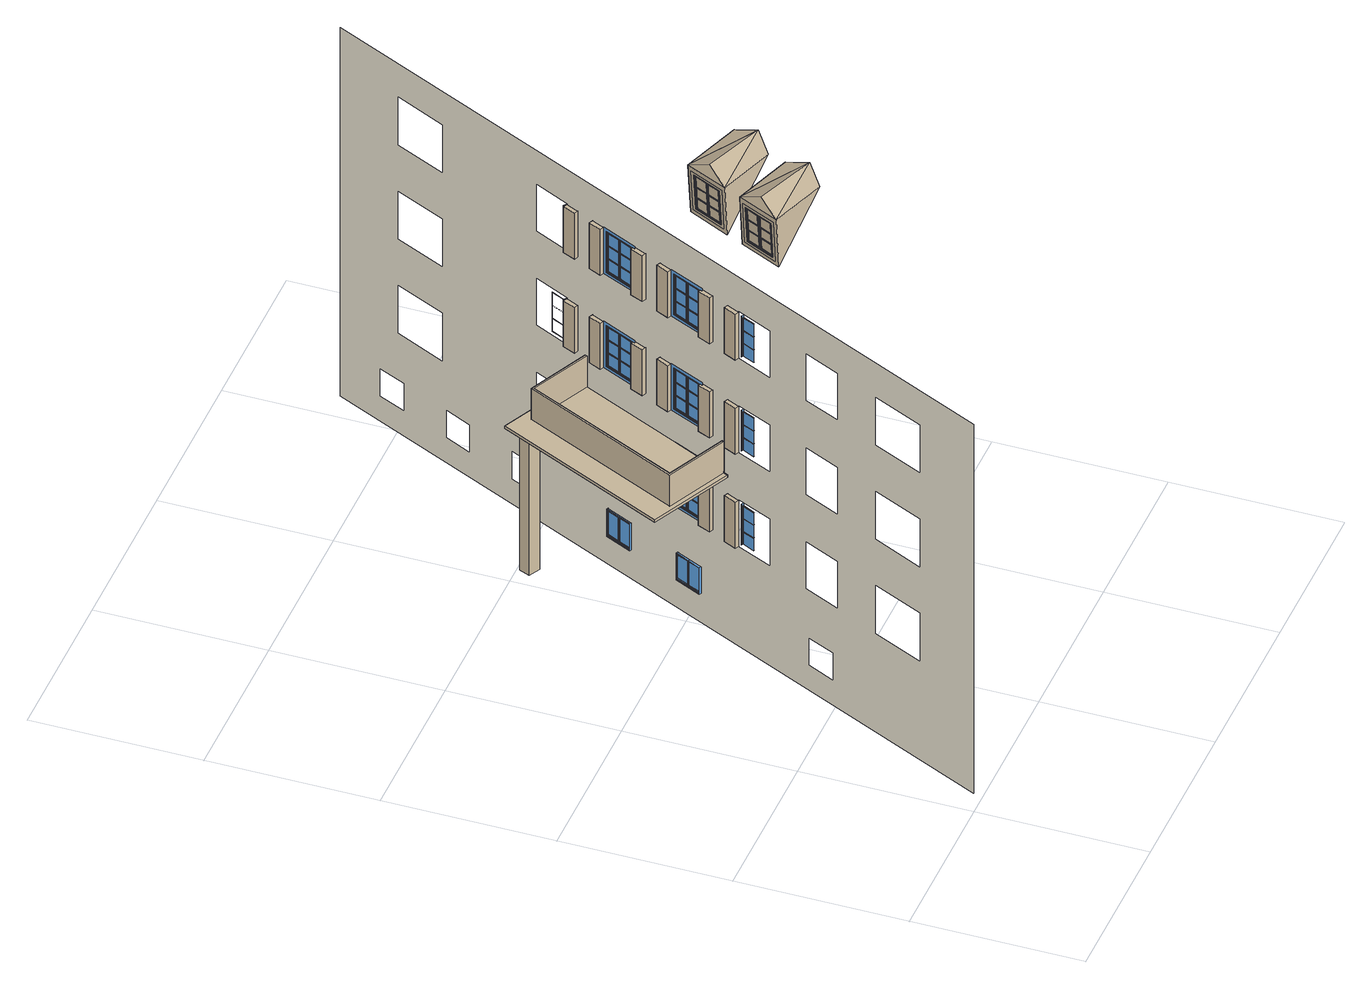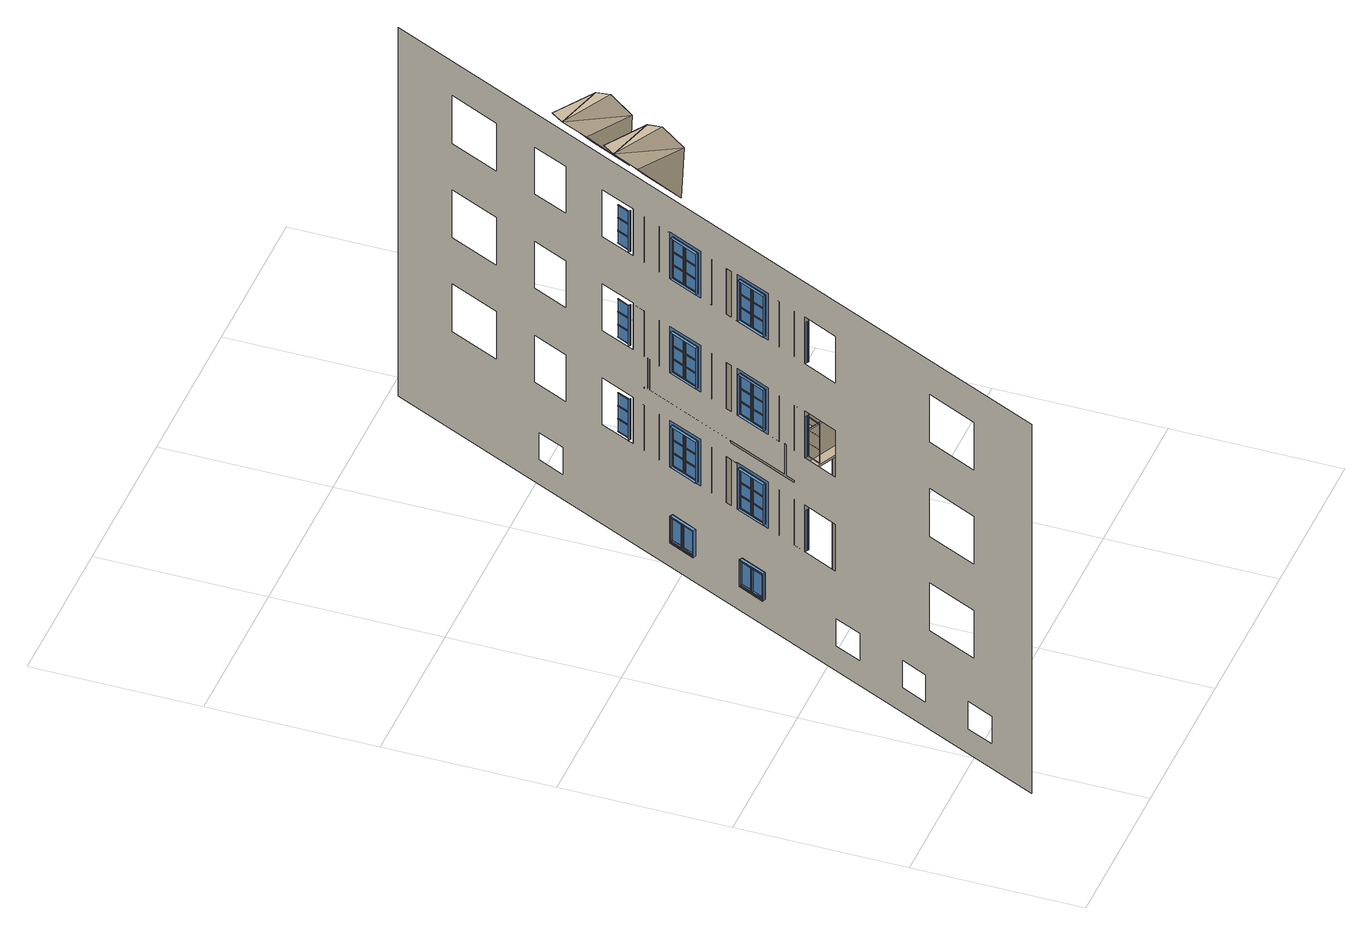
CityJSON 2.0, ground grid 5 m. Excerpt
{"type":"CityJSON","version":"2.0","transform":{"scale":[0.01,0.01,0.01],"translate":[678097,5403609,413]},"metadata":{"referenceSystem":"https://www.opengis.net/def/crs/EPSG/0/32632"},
"CityObjects":{
"building1":{"type":"Building","attributes":{"measuredHeight":18.85},"children":["building1-1","building1-2","building1-3","building1-4","building1-5","building1-6","building1-7","building1-8","building1-9","building1-10","building1-11","building1-12","building1-13","building1-14","building1-15","building1-16","building1-17","building1-18","building1-19","building1-20","building1-21","building1-22","building1-23"],"geometry":[{"type":"MultiSurface","lod":"3","boundaries":[[[0,1,2,3]],[[4,5,6,7]],[[8,9,10,11]],[[12,13,14,15]],[[16,17,18,19]],[[20,21,22,23]],[[24,25,26,27]],[[28,29,30,31]],[[32,33,34,35]],[[36,37,2,1]],[[38,6,5,39]],[[9,40,41,10]],[[42,21,22,43]],[[44,23,20,45]],[[46,19,16,47]],[[48,12,13,49]],[[50,14,15,51]],[[52,17,18,53]],[[54,33,34,55]],[[56,35,32,57]],[[58,31,28,59]],[[60,24,25,61]],[[62,26,27,63]],[[64,29,30,65]],[[66,40,41,67]],[[68,10,9,69]],[[70,39,38,71]],[[72,36,37,73]],[[74,2,1,75]],[[76,6,5,77]],[[78,12,15,79]],[[80,17,16,81]],[[82,21,20,83]],[[84,24,27,85]],[[86,29,28,87]],[[88,33,32,89]],[[90,36,1,0]],[[7,6,38,91]],[[92,40,9,8]],[[45,20,21,42]],[[51,15,12,48]],[[47,16,17,52]],[[57,32,33,54]],[[63,27,24,60]],[[59,28,29,64]],[[69,9,40,66]],[[75,1,36,72]],[[71,38,6,76]],[[93,94,95,96]],[[97,98,99,100]],[[101,102,103,104]],[[105,95,94,106]],[[107,99,98,108]],[[109,103,102,110]],[[111,112,113,114]],[[115,116,117,118]],[[119,120,121,122]],[[123,124,125,126]],[[127,113,112,128]],[[129,117,116,130]],[[131,121,120,132]],[[133,134,135,136]],[[137,138,139,140]],[[141,142,143,144]],[[145,146,147,148]],[[149,150,151,152]],[[153,154,155,156]],[[157,158,159,160]],[[161,162,163,164]],[[165,166,167,168]],[[169,170,171,172]],[[173,174,175,176]],[[177,143,142,178]],[[179,147,146,180]],[[181,139,138,182]],[[183,155,154,184]],[[185,159,158,186]],[[187,151,150,188]],[[189,167,166,190]],[[191,171,170,192]],[[193,163,162,194]],[[195,196,197,198]],[[199,200,124,123]],[[126,125,201,202]],[[203,204,176,173]],[[201,125,124,200],[173,203,204,176]],[[205,206,207,208],[140,209,210,137],[211,212,145,148],[213,214,141,144]],[[215,216,217,218],[152,219,220,149],[221,222,157,160],[223,224,153,156]],[[225,226,227,228],[164,229,230,161],[231,232,169,172],[233,234,165,168]],[[144,143,235,213]],[[140,139,236,209]],[[212,237,146,145]],[[148,147,238,211]],[[210,239,138,137]],[[214,240,142,141]],[[156,155,241,223]],[[152,151,242,219]],[[222,243,158,157]],[[160,159,244,221]],[[220,245,150,149]],[[224,246,154,153]],[[168,167,247,233]],[[164,163,248,229]],[[232,249,170,169]],[[172,171,250,231]],[[230,251,162,161]],[[234,252,166,165]],[[236,139,138,239]],[[237,238,147,146]],[[240,235,143,142]],[[242,151,150,245]],[[243,244,159,158]],[[246,241,155,154]],[[248,163,162,251]],[[249,250,171,170]],[[252,247,167,166]],[[176,175,253,204]],[[174,173,203,254]],[[180,146,237,255]],[[182,138,239,256]],[[178,142,240,257]],[[186,158,243,258]],[[188,150,245,259]],[[184,154,246,260]],[[192,170,249,261]],[[194,162,251,262]],[[190,166,252,263]],[[264,235,143,177]],[[265,236,139,181]],[[266,238,147,179]],[[267,241,155,183]],[[268,242,151,187]],[[269,244,159,185]],[[270,247,167,189]],[[271,248,163,193]],[[272,250,171,191]],[[195,198,273,274],[175,174,254,253]],[[198,197,275,273]],[[274,276,196,195]],[[199,277,278,202]],[[135,279,280,134],[123,126,202,278,281,282,277,199]],[[202,201,200,199]],[[277,283,284,278]],[[211,238,237,212]],[[213,235,240,214]],[[209,236,239,210]],[[221,244,243,222]],[[223,241,246,224]],[[219,242,245,220]],[[231,250,249,232]],[[233,247,252,234]],[[229,248,251,230]],[[254,203,204,253]],[[257,240,235,264]],[[256,239,236,265]],[[255,237,238,266]],[[260,246,241,267]],[[259,245,242,268]],[[258,243,244,269]],[[263,252,247,270]],[[262,251,248,271]],[[261,249,250,272]],[[285,286,287,288],[289,111,114,290]],[[291,292,293,294],[295,115,118,296]],[[297,298,299,300],[301,119,122,302]],[[289,303,112,111]],[[114,113,304,290]],[[295,305,116,115]],[[118,117,306,296]],[[301,307,120,119]],[[122,121,308,302]],[[303,304,113,112],[309,310,311,312],[207,206,205,208]],[[305,306,117,116],[313,314,315,316],[217,216,215,218]],[[307,308,121,120],[317,318,319,320],[227,226,225,228]],[[279,321,136,135]],[[134,133,322,280]],[[323,324,325,326]],[[275,276,274,273]],[[327,304,113,127]],[[128,112,303,328]],[[329,306,117,129]],[[130,116,305,330]],[[331,308,121,131]],[[132,120,307,332]],[[333,334,335,336]],[[337,338,339,340]],[[341,342,343,344]],[[345,346,347,348]],[[349,350,351,352]],[[353,354,355,356]],[[357,358,359,360]],[[361,362,363,364]],[[365,366,367,368]],[[369,370,371,372]],[[276,275,370,369]],[[373,343,342,374]],[[375,339,338,376]],[[377,335,334,378]],[[379,355,354,380]],[[381,351,350,382]],[[383,347,346,384]],[[385,367,366,386]],[[387,363,362,388]],[[389,359,358,390]],[[136,321,322,133],[391,370,275,197,196,276,369,392]],[[278,284,393,281]],[[282,394,283,277]],[[394,393,284,283],[324,395,396,325]],[[325,324,395,396]],[[326,325,396,397]],[[323,398,395,324]],[[311,310,309,312],[340,399,400,337],[401,402,333,336],[403,404,341,344]],[[315,314,313,316],[352,405,406,349],[407,408,345,348],[409,410,353,356]],[[319,318,317,320],[364,411,412,361],[413,414,357,360],[415,416,365,368]],[[340,339,417,399]],[[344,343,418,403]],[[402,419,334,333]],[[400,420,338,337]],[[336,335,421,401]],[[404,422,342,341]],[[352,351,423,405]],[[356,355,424,409]],[[408,425,346,345]],[[406,426,350,349]],[[348,347,427,407]],[[410,428,354,353]],[[364,363,429,411]],[[368,367,430,415]],[[414,431,358,357]],[[412,432,362,361]],[[360,359,433,413]],[[416,434,366,365]],[[435,397,326,323,398,436,372,371]],[[417,339,338,420]],[[419,421,335,334]],[[422,418,343,342]],[[423,351,350,426]],[[425,427,347,346]],[[428,424,355,354]],[[429,363,362,432]],[[431,433,359,358]],[[434,430,367,366]],[[371,370,391,435]],[[436,392,369,372]],[[437,418,343,373]],[[374,342,422,438]],[[378,334,419,439]],[[440,417,339,375]],[[376,338,420,441]],[[442,421,335,377]],[[443,424,355,379]],[[380,354,428,444]],[[384,346,425,445]],[[446,423,351,381]],[[382,350,426,447]],[[448,427,347,383]],[[449,430,367,385]],[[386,366,434,450]],[[390,358,431,451]],[[452,429,363,387]],[[388,362,432,453]],[[454,433,359,389]],[[281,393,394,282]],[[398,397,396,395]],[[399,417,420,400]],[[401,421,419,402]],[[403,418,422,404]],[[405,423,426,406]],[[407,427,425,408]],[[409,424,428,410]],[[411,429,432,412]],[[413,433,431,414]],[[415,430,434,416]],[[321,279,280,322]],[[438,422,418,437]],[[441,420,417,440]],[[439,419,421,442]],[[444,428,424,443]],[[447,426,423,446]],[[445,425,427,448]],[[450,434,430,449]],[[453,432,429,452]],[[451,431,433,454]],[[435,391,392,436,398,397]],[[290,304,303,289]],[[296,306,305,295]],[[302,308,307,301]],[[328,303,304,327]],[[330,305,306,329]],[[332,307,308,331]],[[455,456,457,458],[459,460,461,462],[288,287,286,285],[463,464,465,466],[467,468,469,470],[471,472,473,474],[475,476,477,478],[479,480,481,482],[483,484,485,486],[487,488,489,490],[299,298,297,300],[491,492,493,494],[294,293,292,291],[495,496,497,498],[499,500,501,502],[503,504,505,506],[507,508,509,510],[511,512,513,514,515,516],[517,518,519,520,521,522],[523,524,525,526,527,528],[529,530,531,532],[533,534,535,536],[537,538,539,540],[541,542,543,544,545,546],[547,548,549,550,551,552],[553,554,555,556],[279,135,134,280],[557,558,559,560]],[[561,562,563,564]],[[565,566,567,568]],[[569,570,571,572]],[[573,563,562,574]],[[575,567,566,576]],[[577,571,570,578]],[[579,580,581,582]],[[583,584,585,586]],[[587,588,589,590]],[[591,592,593,594]],[[595,596,597,598]],[[599,600,601,602]],[[603,604,605,606]],[[607,608,609,610]],[[611,612,613,614]],[[615,585,584,616]],[[617,589,588,618]],[[619,581,580,620]],[[621,597,596,622]],[[623,601,600,624]],[[625,593,592,626]],[[627,609,608,628]],[[629,613,612,630]],[[631,605,604,632]],[[633,634,635,636]],[[637,556,555,638]],[[639,640,641,642]],[[643,644,645,646]],[[647,648,649,650],[582,651,652,579],[653,654,587,590],[655,656,583,586]],[[657,658,659,660],[594,661,662,591],[663,664,599,602],[665,666,595,598]],[[667,668,669,670],[606,671,672,603],[673,674,611,614],[675,676,607,610]],[[586,585,677,655]],[[582,581,678,651]],[[590,589,679,653]],[[598,597,680,665]],[[594,593,681,661]],[[602,601,682,663]],[[610,609,683,675]],[[606,605,684,671]],[[614,613,685,673]],[[654,686,588,587]],[[652,687,580,579]],[[656,688,584,583]],[[664,689,600,599]],[[662,690,592,591]],[[666,691,596,595]],[[674,692,612,611]],[[672,693,604,603]],[[676,694,608,607]],[[678,581,580,687]],[[686,679,589,588]],[[688,677,585,584]],[[681,593,592,690]],[[689,682,601,600]],[[691,680,597,596]],[[684,605,604,693]],[[692,685,613,612]],[[694,683,609,608]],[[695,677,585,615]],[[618,588,686,696]],[[697,678,581,619]],[[698,679,589,617]],[[620,580,687,699]],[[616,584,688,700]],[[701,680,597,621]],[[624,600,689,702]],[[703,681,593,625]],[[704,682,601,623]],[[626,592,690,705]],[[622,596,691,706]],[[707,683,609,627]],[[630,612,692,708]],[[709,684,605,631]],[[710,685,613,629]],[[632,604,693,711]],[[628,608,694,712]],[[713,714,634,633]],[[636,635,715,716]],[[717,718,642,639]],[[715,635,634,714],[639,717,718,642]],[[642,641,719,718]],[[640,639,717,720]],[[643,646,721,722],[641,640,720,719]],[[722,723,644,643]],[[646,645,724,721]],[[653,679,686,654]],[[655,677,688,656]],[[651,678,687,652]],[[663,682,689,664]],[[665,680,691,666]],[[661,681,690,662]],[[673,685,692,674]],[[675,683,694,676]],[[671,684,693,672]],[[700,688,677,695]],[[699,687,678,697]],[[696,686,679,698]],[[706,691,680,701]],[[705,690,681,703]],[[702,689,682,704]],[[712,694,683,707]],[[711,693,684,709]],[[708,692,685,710]],[[480,479,482,481],[725,561,564,726]],[[460,459,462,461],[727,565,568,728]],[[471,474,473,472],[729,569,572,730]],[[725,731,562,561]],[[564,563,732,726]],[[727,733,566,565]],[[568,567,734,728]],[[729,735,570,569]],[[572,571,736,730]],[[731,732,563,562],[737,738,739,740],[649,648,647,650]],[[733,734,567,566],[741,742,743,744],[659,658,657,660]],[[735,736,571,570],[745,746,747,748],[669,668,667,670]],[[713,749,750,716]],[[555,554,553,556],[633,636,716,750,751,752,749,713]],[[716,715,714,713]],[[749,753,754,750]],[[755,732,563,573]],[[756,734,567,575]],[[757,736,571,577]],[[574,562,731,758]],[[576,566,733,759]],[[578,570,735,760]],[[761,762,763,764]],[[765,766,767,768]],[[769,770,771,772]],[[773,774,775,776]],[[777,778,779,780]],[[781,782,783,784]],[[785,786,787,788]],[[789,790,791,792]],[[793,794,795,796]],[[720,717,718,719]],[[797,771,770,798]],[[799,767,766,800]],[[801,763,762,802]],[[803,783,782,804]],[[805,779,778,806]],[[807,775,774,808]],[[809,795,794,810]],[[811,791,790,812]],[[813,787,786,814]],[[554,815,638,555]],[[556,637,816,553]],[[817,818,819,820]],[[724,723,722,721]],[[821,822,823,824]],[[723,724,822,821]],[[638,815,816,637],[825,822,724,645,644,723,821,826]],[[739,738,737,740],[768,827,828,765],[829,830,761,764],[831,832,769,772]],[[743,742,741,744],[780,833,834,777],[835,836,773,776],[837,838,781,784]],[[747,746,745,748],[792,839,840,789],[841,842,785,788],[843,844,793,796]],[[768,767,845,827]],[[772,771,846,831]],[[764,763,847,829]],[[780,779,848,833]],[[784,783,849,837]],[[776,775,850,835]],[[792,791,851,839]],[[796,795,852,843]],[[788,787,853,841]],[[830,854,762,761]],[[828,855,766,765]],[[832,856,770,769]],[[836,857,774,773]],[[834,858,778,777]],[[838,859,782,781]],[[842,860,786,785]],[[840,861,790,789]],[[844,862,794,793]],[[845,767,766,855]],[[848,779,778,858]],[[851,791,790,861]],[[854,847,763,762]],[[856,846,771,770]],[[857,850,775,774]],[[859,849,783,782]],[[860,853,787,786]],[[862,852,795,794]],[[750,754,863,751]],[[752,864,753,749]],[[865,846,771,797]],[[798,770,856,866]],[[802,762,854,867]],[[868,845,767,799]],[[800,766,855,869]],[[870,847,763,801]],[[871,849,783,803]],[[804,782,859,872]],[[808,774,857,873]],[[874,848,779,805]],[[806,778,858,875]],[[876,850,775,807]],[[877,852,795,809]],[[810,794,862,878]],[[814,786,860,879]],[[880,851,791,811]],[[812,790,861,881]],[[882,853,787,813]],[[864,863,754,753],[818,883,884,819]],[[819,818,883,884]],[[817,885,883,818]],[[820,819,884,886]],[[887,886,820,817,885,888,824,823]],[[823,822,825,887]],[[888,826,821,824]],[[827,845,855,828]],[[829,847,854,830]],[[831,846,856,832]],[[833,848,858,834]],[[835,850,857,836]],[[837,849,859,838]],[[839,851,861,840]],[[841,853,860,842]],[[843,852,862,844]],[[866,856,846,865]],[[869,855,845,868]],[[867,854,847,870]],[[872,859,849,871]],[[875,858,848,874]],[[873,857,850,876]],[[878,862,852,877]],[[881,861,851,880]],[[879,860,853,882]],[[751,863,864,752]],[[726,732,731,725]],[[728,734,733,727]],[[730,736,735,729]],[[885,886,884,883]],[[815,554,553,816]],[[758,731,732,755]],[[759,733,734,756]],[[760,735,736,757]],[[887,825,826,888,885,886]],[[889,890,891,892]],[[893,894,895,896]],[[897,898,899,900]],[[901,891,890,902]],[[903,895,894,904]],[[905,899,898,906]],[[907,908,909,910]],[[911,912,913,914]],[[915,916,917,918]],[[919,920,921,922]],[[923,924,925,926]],[[927,928,929,930]],[[931,932,933,934]],[[935,936,937,938]],[[939,940,941,942]],[[943,913,912,944]],[[945,917,916,946]],[[947,909,908,948]],[[949,925,924,950]],[[951,929,928,952]],[[953,921,920,954]],[[955,937,936,956]],[[957,941,940,958]],[[959,933,932,960]],[[961,962,963,964],[910,965,966,907],[967,968,915,918],[969,970,911,914]]],"semantics":{"surfaces":[{"type":"Window","frameMaterialClass":"Wood","frameMaterialName":"PaintedWood","paneMaterialClass":"Glass","frameMaterialUncertainty":0.5},{"type":"WallSurface","klumMaterialClass":"Plaster","klumMaterialIndex":"I203","materialUncertainty":0.3}],"values":[0,0,0,0,0,0,0,0,0,0,0,0,0,0,0,0,0,0,0,0,0,0,0,0,0,0,0,0,0,0,0,0,0,0,0,0,0,0,0,0,0,0,0,0,0,0,0,0,0,0,0,0,0,0,0,0,0,0,0,0,0,0,0,0,0,0,0,0,0,0,0,0,0,0,0,0,0,0,0,0,0,0,0,0,0,0,0,0,0,0,0,0,0,0,0,0,0,0,0,0,0,0,0,0,0,0,0,0,0,0,0,0,0,0,0,0,0,0,0,0,0,0,0,0,0,0,0,0,0,0,0,0,0,0,0,0,0,0,0,0,0,0,0,0,0,0,0,0,0,0,0,0,0,0,0,0,0,0,0,0,0,0,0,0,0,0,0,0,0,0,0,0,0,0,0,0,0,0,0,0,0,0,0,0,0,0,0,0,0,0,0,0,0,0,0,0,0,0,0,0,0,0,0,0,0,0,0,0,0,0,0,0,0,0,0,0,0,0,0,0,0,0,0,0,0,0,0,0,0,0,0,0,0,0,0,0,0,0,0,0,0,0,0,0,0,0,0,0,0,0,0,0,0,0,0,0,0,0,0,0,0,0,0,0,0,0,0,0,0,0,0,0,0,0,0,0,0,0,0,0,0,0,0,0,0,0,0,0,0,0,1,0,0,0,0,0,0,0,0,0,0,0,0,0,0,0,0,0,0,0,0,0,0,0,0,0,0,0,0,0,0,0,0,0,0,0,0,0,0,0,0,0,0,0,0,0,0,0,0,0,0,0,0,0,0,0,0,0,0,0,0,0,0,0,0,0,0,0,0,0,0,0,0,0,0,0,0,0,0,0,0,0,0,0,0,0,0,0,0,0,0,0,0,0,0,0,0,0,0,0,0,0,0,0,0,0,0,0,0,0,0,0,0,0,0,0,0,0,0,0,0,0,0,0,0,0,0,0,0,0,0,0,0,0,0,0,0,0,0,0,0,0,0,0,0,0,0,0,0,0,0,0,0,0,0,0,0,0,0,0,0,0,0,0,0,0,0,0,0,0,0,0,0,0,0,0,0,0,0,0,0,0,0,0,0,0,0,0,0,0,0,0,0,0,0,0,0,0,0,0,0,0,0,0,0,0,0,0,0,0,0,0,0,0,0,0,0,0,0,0,0,0,0,0,0,0,0,0,0,0,0,0,0,0,0,0,0,0,0,0,0,0,0,0,0,0,0,0,0,0,0,0,0,0,0,0,0,0,0,0,0,0]}}]},
"building1-1":{"type":"BuildingInstallation","attributes":{"materialClass":"Wood","materialName":"PaintedWood","materialUncertainty":0.3,"relationToConstruction":"outside"},"parents":["building1"],"geometry":[{"type":"MultiSurface","lod":"3","boundaries":[[[468,971,972,973]],[[971,468,974,975]],[[973,972,976,977]],[[468,973,977,974]],[[977,976,975,974]],[[972,971,975,976]]]}]},
"building1-2":{"type":"BuildingInstallation","attributes":{"materialClass":"Wood","materialName":"PaintedWood","materialUncertainty":0.3,"relationToConstruction":"outside"},"parents":["building1"],"geometry":[{"type":"MultiSurface","lod":"3","boundaries":[[[487,978,979,980]],[[978,487,981,982]],[[980,979,983,984]],[[487,980,984,981]],[[984,983,982,981]],[[979,978,982,983]]]}]},
"building1-3":{"type":"BuildingInstallation","attributes":{"materialClass":"Wood","materialName":"PaintedWood","materialUncertainty":0.3,"relationToConstruction":"outside"},"parents":["building1"],"geometry":[{"type":"MultiSurface","lod":"3","boundaries":[[[542,985,986,543]],[[985,542,987,988]],[[543,986,989,990]],[[542,543,990,987]],[[990,989,988,987]],[[986,985,988,989]]]}]},
"building1-4":{"type":"BuildingInstallation","attributes":{"relationToConstruction":"outside"},"parents":["building1"],"geometry":[{"type":"MultiSurface","lod":"3","boundaries":[[[991,992,993]],[[991,994,995]],[[996,997,998,999],[1000,1001,1002,1003]],[[1004,992,1005]],[[1000,1006,1007,1001]],[[1004,1008,994,992],[997,996,999,998]],[[1003,1009,1006,1000]],[[1002,1010,1009,1003]],[[994,991,993]],[[993,992,994]],[[995,991,1005]],[[1008,995,994]],[[1001,1007,1010,1002]],[[992,991,1005]],[[994,991,992]],[[1006,1009,1010,1007],[1011,1012,1013,1014],[1015,1016,1017,1018]],[[1019,1006,1009,1020]],[[1021,1007,1006,1019]],[[1022,1010,1007,1021]],[[1020,1009,1010,1022]],[[1013,1012,1011,1014],[1023,1024,1025,1026],[1027,1028,1029,1030],[1031,1032,1033,1034]],[[1035,1036,1037,1038]],[[1039,1040,1041,1042]],[[1043,1044,1036,1035]],[[1042,1041,1045,1046]],[[1038,1037,1047,1048]],[[1049,1050,1051,1052]],[[1052,1051,1053,1054]],[[1055,1056,1050,1049]],[[1048,1047,1044,1043]],[[1054,1053,1056,1055]],[[1057,1058,1040,1039]],[[1046,1045,1058,1057]],[[1017,1016,1015,1018],[1059,1060,1061,1062],[1063,1064,1065,1066],[1067,1068,1069,1070]],[[1071,1059,1072,1073]],[[1073,1072,1074,1075]],[[1076,1077,1078,1079]],[[1080,1081,1077,1076]],[[1075,1074,1082,1083]],[[1084,1085,1086,1087]],[[1087,1086,1088,1089]],[[1089,1088,1090,1091]],[[1079,1078,1092,1093]],[[1093,1092,1081,1080]],[[1091,1090,1085,1084]],[[1083,1082,1059,1071]],[[1090,1085,1086,1088]],[[1082,1059,1072,1074]],[[1081,1077,1078,1092]],[[1060,1082,1074,1061]],[[1064,1081,1092,1065]],[[1059,1082,1060]],[[1061,1074,1072,1062]],[[1070,1086,1085,1067]],[[1063,1077,1081,1064]],[[1066,1078,1077,1063]],[[1068,1090,1088,1069]],[[1065,1092,1078,1066]],[[1069,1088,1086,1070]],[[1067,1085,1090,1068]],[[1062,1072,1059]],[[1037,1047,1044,1036]],[[1051,1053,1056,1050]],[[1045,1058,1040,1041]],[[1026,1056,1053,1023]],[[1023,1053,1051,1024]],[[1029,1041,1040,1030]],[[1034,1044,1047,1031]],[[1032,1037,1036,1033]],[[1033,1036,1044,1034]],[[1025,1050,1056,1026]],[[1027,1058,1045,1028]],[[1024,1051,1050,1025]],[[1028,1045,1041,1029]],[[1031,1047,1037,1032]],[[1030,1040,1058,1027]]]}]},
"building1-5":{"type":"BuildingInstallation","attributes":{"materialClass":"Wood","materialName":"PaintedWood","materialUncertainty":0.3,"relationToConstruction":"outside"},"parents":["building1"],"geometry":[{"type":"MultiSurface","lod":"3","boundaries":[[[1094,292,1095,1096]],[[292,1094,1097,1098]],[[1096,1095,1099,1100]],[[1094,1096,1100,1097]],[[1100,1099,1098,1097]],[[1095,292,1098,1099]]]}]},
"building1-6":{"type":"BuildingInstallation","attributes":{"materialClass":"Wood","materialName":"PaintedWood","materialUncertainty":0.3,"relationToConstruction":"outside"},"parents":["building1"],"geometry":[{"type":"MultiSurface","lod":"3","boundaries":[[[1101,286,1102,1103]],[[286,1101,1104,1105]],[[1103,1102,1106,1107]],[[1101,1103,1107,1104]],[[1107,1106,1105,1104]],[[1102,286,1105,1106]]]}]},
"building1-7":{"type":"BuildingInstallation","attributes":{"materialClass":"Wood","materialName":"PaintedWood","materialUncertainty":0.3,"relationToConstruction":"outside"},"parents":["building1"],"geometry":[{"type":"MultiSurface","lod":"3","boundaries":[[[1108,298,1109,1110]],[[298,1108,1111,1112]],[[1110,1109,1113,1114]],[[1108,1110,1114,1111]],[[1114,1113,1112,1111]],[[1109,298,1112,1113]]]}]},
"building1-8":{"type":"BuildingInstallation","attributes":{"@cityeditor:layer":"Unclassified.LoD3","klumMaterialClass":"Wood","klumMaterialIndex":"L001","materialUncertainty":0.3,"relationToConstruction":"outside"},"parents":["building1"],"geometry":[{"type":"MultiSurface","lod":"3","boundaries":[[[1115,1116,1117,1118]],[[1119,1120,1121,1122,1123,1124,1125,1126,1127,1128,1129,1130]],[[1130,1119,1115,1118]],[[1120,1121,1117,1116]],[[1119,1120,1116,1115],[1131,1132,1133,1134,1135,1136,1137,1138]],[[1121,1122,1139,1140,1129,1130,1118,1117]],[[1141,1142,1143,1144]],[[1135,1134,1133,1136]],[[1136,1135,1141,1144]],[[1134,1133,1143,1142]]]}]},
"building1-9":{"type":"BuildingInstallation","attributes":{"@cityeditor:layer":"Unclassified.LoD3","materialUncertainty":1,"relationToConstruction":"outside"},"parents":["building1"],"geometry":[{"type":"MultiSurface","lod":"3","boundaries":[[[1125,1126,1145,1146]],[[1129,1140,1147,1128]],[[1140,1139,1148,1147]],[[1146,1145,1149,1150]],[[1125,1146,1150,1124]],[[1139,1122,1123,1148]],[[1145,1126,1127,1149]],[[1123,1124,1150,1149,1127,1128,1147,1148]]]}]},
"building1-10":{"type":"BuildingInstallation","attributes":{"materialClass":"Wood","materialName":"PaintedWood","materialUncertainty":0.3,"relationToConstruction":"outside"},"parents":["building1"],"geometry":[{"type":"MultiSurface","lod":"3","boundaries":[[[291,1151,1152,1153]],[[1151,291,1154,1155]],[[1153,1152,1156,1157]],[[291,1153,1157,1154]],[[1157,1156,1155,1154]],[[1152,1151,1155,1156]]]}]},
"building1-11":{"type":"BuildingInstallation","attributes":{"materialClass":"Wood","materialName":"PaintedWood","materialUncertainty":0.3,"relationToConstruction":"outside"},"parents":["building1"],"geometry":[{"type":"MultiSurface","lod":"3","boundaries":[[[297,1158,1159,1160]],[[1158,297,1161,1162]],[[1160,1159,1163,1164]],[[297,1160,1164,1161]],[[1164,1163,1162,1161]],[[1159,1158,1162,1163]]]}]},
"building1-12":{"type":"BuildingInstallation","attributes":{"materialClass":"Wood","materialName":"PaintedWood","materialUncertainty":0.3,"relationToConstruction":"outside"},"parents":["building1"],"geometry":[{"type":"MultiSurface","lod":"3","boundaries":[[[285,1165,1166,1167]],[[1165,285,1168,1169]],[[1167,1166,1170,1171]],[[285,1167,1171,1168]],[[1171,1170,1169,1168]],[[1166,1165,1169,1170]]]}]},
"building1-13":{"type":"BuildingInstallation","attributes":{"relationToConstruction":"outside"},"parents":["building1"],"geometry":[{"type":"MultiSurface","lod":"3","boundaries":[[[1172,1173,1174]],[[1172,1175,1176]],[[1177,1178,1179,1180],[1181,1182,1183,1184]],[[1185,1173,1186]],[[1181,1187,1188,1182]],[[1185,1189,1175,1173],[1178,1177,1180,1179]],[[1184,1190,1187,1181]],[[1183,1191,1190,1184]],[[1175,1172,1174]],[[1174,1173,1175]],[[1176,1172,1186]],[[1189,1176,1175]],[[1182,1188,1191,1183]],[[1173,1172,1186]],[[1175,1172,1173]],[[1187,1190,1191,1188],[1192,1193,1194,1195],[1196,1197,1198,1199]],[[1200,1187,1190,1201]],[[1202,1188,1187,1200]],[[1203,1191,1188,1202]],[[1201,1190,1191,1203]],[[1194,1193,1192,1195],[1204,1205,1206,1207],[1208,1209,1210,1211],[1212,1213,1214,1215]],[[1216,1217,1218,1219]],[[1220,1221,1222,1223]],[[1224,1225,1217,1216]],[[1223,1222,1226,1227]],[[1219,1218,1228,1229]],[[1230,1231,1232,1233]],[[1233,1232,1234,1235]],[[1236,1237,1231,1230]],[[1229,1228,1225,1224]],[[1235,1234,1237,1236]],[[1238,1239,1221,1220]],[[1227,1226,1239,1238]],[[1198,1197,1196,1199],[1240,1241,1242,1243],[1244,1245,1246,1247],[1248,1249,1250,1251]],[[1252,1253,1254,1255]],[[1255,1254,1256,1257]],[[1258,1259,1260,1261]],[[1262,1263,1259,1258]],[[1257,1256,1264,1265]],[[1266,1267,1268,1269]],[[1269,1268,1270,1271]],[[1271,1270,1272,1273]],[[1261,1260,1274,1275]],[[1275,1274,1263,1262]],[[1273,1272,1267,1266]],[[1265,1264,1253,1252]],[[1272,1267,1268,1270]],[[1264,1253,1254,1256]],[[1263,1259,1260,1274]],[[1241,1264,1256,1242]],[[1245,1263,1274,1246]],[[1240,1253,1264,1241]],[[1242,1256,1254,1243]],[[1251,1268,1267,1248]],[[1244,1259,1263,1245]],[[1247,1260,1259,1244]],[[1249,1272,1270,1250]],[[1246,1274,1260,1247]],[[1250,1270,1268,1251]],[[1248,1267,1272,1249]],[[1243,1254,1253,1240]],[[1218,1228,1225,1217]],[[1232,1234,1237,1231]],[[1226,1239,1221,1222]],[[1207,1237,1234,1204]],[[1204,1234,1232,1205]],[[1210,1222,1221,1211]],[[1215,1225,1228,1212]],[[1213,1218,1217,1214]],[[1214,1217,1225,1215]],[[1206,1231,1237,1207]],[[1208,1239,1226,1209]],[[1205,1232,1231,1206]],[[1209,1226,1222,1210]],[[1212,1228,1218,1213]],[[1211,1221,1239,1208]]]}]},
"building1-14":{"type":"BuildingInstallation","attributes":{"@cityeditor:layer":"Unclassified.LoD3","klumMaterialClass":"Conglomerate","klumMaterialIndex":"K004","relationToConstruction":"outside"},"parents":["building1"],"geometry":[{"type":"MultiSurface","lod":"3","boundaries":[[[1132,1131,1276,1277]],[[1138,1137,1278,1279]],[[1279,1278,1277,1276]],[[1131,1138,1279,1276]],[[1136,1133,1143,1144]],[[1132,1277,1278,1137,1136,1144,1143,1133]]]}]},
"building1-15":{"type":"BuildingInstallation","attributes":{"materialClass":"Wood","materialName":"PaintedWood","materialUncertainty":0.3,"relationToConstruction":"outside"},"parents":["building1"],"geometry":[{"type":"MultiSurface","lod":"3","boundaries":[[[1280,474,1281,1282]],[[474,1280,1283,1284]],[[1282,1281,1285,1286]],[[1280,1282,1286,1283]],[[1286,1285,1284,1283]],[[1281,474,1284,1285]]]}]},
"building1-16":{"type":"BuildingInstallation","attributes":{"materialClass":"Wood","materialName":"PaintedWood","materialUncertainty":0.3,"relationToConstruction":"outside"},"parents":["building1"],"geometry":[{"type":"MultiSurface","lod":"3","boundaries":[[[1287,479,1288,1289]],[[479,1287,1290,1291]],[[1289,1288,1292,1293]],[[1287,1289,1293,1290]],[[1293,1292,1291,1290]],[[1288,479,1291,1292]]]}]},
"building1-17":{"type":"BuildingInstallation","attributes":{"materialClass":"Wood","materialName":"PaintedWood","materialUncertainty":0.3,"relationToConstruction":"outside"},"parents":["building1"],"geometry":[{"type":"MultiSurface","lod":"3","boundaries":[[[1294,459,1295,1296]],[[459,1294,1297,1298]],[[1296,1295,1299,1300]],[[1294,1296,1300,1297]],[[1300,1299,1298,1297]],[[1295,459,1298,1299]]]}]},
"building1-18":{"type":"BuildingInstallation","attributes":{"materialClass":"Wood","materialName":"PaintedWood","materialUncertainty":0.3,"relationToConstruction":"outside"},"parents":["building1"],"geometry":[{"type":"MultiSurface","lod":"3","boundaries":[[[460,1301,1302,1303]],[[1301,460,1304,1305]],[[1303,1302,1306,1307]],[[460,1303,1307,1304]],[[1307,1306,1305,1304]],[[1302,1301,1305,1306]]]}]},
"building1-19":{"type":"BuildingInstallation","attributes":{"materialClass":"Wood","materialName":"PaintedWood","materialUncertainty":0.3,"relationToConstruction":"outside"},"parents":["building1"],"geometry":[{"type":"MultiSurface","lod":"3","boundaries":[[[480,1308,1309,1310]],[[1308,480,1311,1312]],[[1310,1309,1313,1314]],[[480,1310,1314,1311]],[[1314,1313,1312,1311]],[[1309,1308,1312,1313]]]}]},
"building1-20":{"type":"BuildingInstallation","attributes":{"materialClass":"Wood","materialName":"PaintedWood","materialUncertainty":0.3,"relationToConstruction":"outside"},"parents":["building1"],"geometry":[{"type":"MultiSurface","lod":"3","boundaries":[[[471,1315,1316,1317]],[[1315,471,1318,1319]],[[1317,1316,1320,1321]],[[471,1317,1321,1318]],[[1321,1320,1319,1318]],[[1316,1315,1319,1320]]]}]},
"building1-21":{"type":"BuildingInstallation","attributes":{"materialClass":"Wood","materialName":"PaintedWood","materialUncertainty":0.3,"relationToConstruction":"outside"},"parents":["building1"],"geometry":[{"type":"MultiSurface","lod":"3","boundaries":[[[1322,475,1323,1324]],[[475,1322,1325,1326]],[[1324,1323,1327,1328]],[[1322,1324,1328,1325]],[[1328,1327,1326,1325]],[[1323,475,1326,1327]]]}]},
"building1-22":{"type":"BuildingInstallation","attributes":{"materialClass":"Wood","materialName":"PaintedWood","materialUncertainty":0.3,"relationToConstruction":"outside"},"parents":["building1"],"geometry":[{"type":"MultiSurface","lod":"3","boundaries":[[[1329,496,1330,1331]],[[496,1329,1332,1333]],[[1331,1330,1334,1335]],[[1329,1331,1335,1332]],[[1335,1334,1333,1332]],[[1330,496,1333,1334]]]}]},
"building1-23":{"type":"BuildingInstallation","attributes":{"materialClass":"Wood","materialName":"PaintedWood","materialUncertainty":0.3,"relationToConstruction":"outside"},"parents":["building1"],"geometry":[{"type":"MultiSurface","lod":"3","boundaries":[[[1336,463,1337,1338]],[[463,1336,1339,1340]],[[1338,1337,1341,1342]],[[1336,1338,1342,1339]],[[1342,1341,1340,1339]],[[1337,463,1340,1341]]]}]}
},
"vertices":[
[446,819,581],[447,818,581],[430,782,581],[429,782,581],[429,782,495],[430,782,495],[447,818,495],[446,819,495],[446,819,493],[447,818,493],[430,782,493],[429,782,493],[447,818,859],[430,782,859],[430,782,901],[447,818,901],[447,818,857],[447,818,815],[430,782,815],[430,782,857],[447,818,813],[447,818,771],[430,782,771],[430,782,813],[447,818,1179],[430,782,1179],[430,782,1221],[447,818,1221],[447,818,1177],[447,818,1135],[430,782,1135],[430,782,1177],[447,818,1133],[447,818,1091],[430,782,1091],[430,782,1133],[447,818,539],[430,782,539],[447,818,537],[430,782,537],[447,818,451],[430,782,451],[449,817,771],[432,781,771],[432,781,813],[449,817,813],[432,781,857],[449,817,857],[449,817,859],[432,781,859],[432,781,901],[449,817,901],[449,817,815],[432,781,815],[449,817,1091],[432,781,1091],[432,781,1133],[449,817,1133],[432,781,1177],[449,817,1177],[449,817,1179],[432,781,1179],[432,781,1221],[449,817,1221],[449,817,1135],[432,781,1135],[449,817,451],[432,781,451],[432,781,493],[449,817,493],[432,781,537],[449,817,537],[449,817,539],[432,781,539],[432,781,581],[449,817,581],[449,817,495],[432,781,495],[446,819,859],[446,819,901],[446,819,815],[446,819,857],[446,819,771],[446,819,813],[446,819,1179],[446,819,1221],[446,819,1135],[446,819,1177],[446,819,1091],[446,819,1133],[446,819,539],[446,819,537],[446,819,451],[447,824,766],[448,823,766],[448,823,905],[447,824,905],[447,824,1086],[448,823,1086],[448,823,1225],[447,824,1225],[447,824,446],[448,823,446],[448,823,585],[447,824,585],[454,820,905],[454,820,766],[454,820,1225],[454,820,1086],[454,820,585],[454,820,446],[514,967,1225],[515,967,1225],[515,967,1086],[514,967,1086],[514,967,585],[515,967,585],[515,967,446],[514,967,446],[514,967,905],[515,967,905],[515,967,766],[514,967,766],[515,968,278],[517,967,278],[517,967,192],[515,968,192],[522,963,1086],[522,963,1225],[522,963,446],[522,963,585],[522,963,766],[522,963,905],[523,963,189],[514,967,189],[514,967,280],[523,963,280],[517,971,1221],[518,971,1221],[518,971,1179],[517,971,1179],[517,971,1133],[518,971,1133],[518,971,1091],[517,971,1091],[517,971,1177],[518,971,1177],[518,971,1135],[517,971,1135],[517,971,581],[518,971,581],[518,971,539],[517,971,539],[517,971,493],[518,971,493],[518,971,451],[517,971,451],[517,971,537],[518,971,537],[518,971,495],[517,971,495],[517,971,901],[518,971,901],[518,971,859],[517,971,859],[517,971,813],[518,971,813],[518,971,771],[517,971,771],[517,971,857],[518,971,857],[518,971,815],[517,971,815],[518,968,196],[522,966,196],[522,966,274],[518,968,274],[520,970,1091],[520,970,1133],[520,970,1135],[520,970,1177],[520,970,1179],[520,970,1221],[520,970,451],[520,970,493],[520,970,495],[520,970,537],[520,970,539],[520,970,581],[520,970,771],[520,970,813],[520,970,815],[520,970,857],[520,970,859],[520,970,901],[522,965,192],[524,964,192],[524,964,278],[522,965,278],[533,1006,278],[535,1005,278],[535,1005,192],[533,1006,192],[534,1004,196],[534,1004,274],[535,1009,1089],[516,969,1089],[516,969,1223],[535,1009,1223],[534,1007,1179],[534,1007,1221],[534,1007,1135],[534,1007,1177],[534,1007,1091],[534,1007,1133],[535,1009,449],[516,969,449],[516,969,583],[535,1009,583],[534,1007,539],[534,1007,581],[534,1007,495],[534,1007,537],[534,1007,451],[534,1007,493],[535,1009,769],[516,969,769],[516,969,903],[535,1009,903],[534,1007,859],[534,1007,901],[534,1007,815],[534,1007,857],[534,1007,771],[534,1007,813],[535,1007,1091],[535,1007,1179],[535,1007,1177],[535,1007,1135],[535,1007,1221],[535,1007,1133],[535,1007,451],[535,1007,539],[535,1007,537],[535,1007,495],[535,1007,581],[535,1007,493],[535,1007,771],[535,1007,859],[535,1007,857],[535,1007,815],[535,1007,901],[535,1007,813],[539,1001,274],[539,1001,196],[537,1006,1177],[537,1006,1221],[537,1006,1133],[537,1006,537],[537,1006,581],[537,1006,493],[537,1006,857],[537,1006,901],[537,1006,813],[537,1006,1091],[537,1006,1179],[537,1006,1135],[537,1006,451],[537,1006,539],[537,1006,495],[537,1006,771],[537,1006,859],[537,1006,815],[539,1003,278],[539,1003,192],[542,1002,278],[542,1002,192],[533,1007,278],[533,1007,192],[552,1047,280],[552,1047,189],[551,1046,192],[551,1046,278],[535,1006,278],[535,1006,192],[559,1063,1077],[510,958,1077],[510,958,1235],[559,1063,1235],[555,1055,1225],[555,1055,1086],[559,1063,437],[510,958,437],[510,958,595],[559,1063,595],[555,1055,585],[555,1055,446],[559,1063,757],[510,958,757],[510,958,915],[559,1063,915],[555,1055,905],[555,1055,766],[556,1054,1225],[556,1054,1086],[556,1054,585],[556,1054,446],[556,1054,905],[556,1054,766],[536,1012,1223],[536,1012,1089],[555,1052,1089],[555,1052,1223],[536,1012,583],[536,1012,449],[555,1052,449],[555,1052,583],[536,1012,903],[536,1012,769],[555,1052,769],[555,1052,903],[561,1043,280],[561,1043,189],[540,1005,196],[536,1007,196],[536,1007,274],[540,1005,274],[563,1051,1086],[563,1051,1225],[563,1051,446],[563,1051,585],[563,1051,766],[563,1051,905],[537,1013,1177],[538,1013,1177],[538,1013,1135],[537,1013,1135],[537,1013,1221],[538,1013,1221],[538,1013,1179],[537,1013,1179],[537,1013,1133],[538,1013,1133],[538,1013,1091],[537,1013,1091],[537,1013,537],[538,1013,537],[538,1013,495],[537,1013,495],[537,1013,581],[538,1013,581],[538,1013,539],[537,1013,539],[537,1013,493],[538,1013,493],[538,1013,451],[537,1013,451],[537,1013,857],[538,1013,857],[538,1013,815],[537,1013,815],[537,1013,901],[538,1013,901],[538,1013,859],[537,1013,859],[537,1013,813],[538,1013,813],[538,1013,771],[537,1013,771],[542,1003,192],[542,1003,278],[540,1004,278],[540,1004,192],[540,1012,1091],[540,1012,1133],[540,1012,1179],[540,1012,1221],[540,1012,1135],[540,1012,1177],[540,1012,451],[540,1012,493],[540,1012,539],[540,1012,581],[540,1012,495],[540,1012,537],[540,1012,771],[540,1012,813],[540,1012,859],[540,1012,901],[540,1012,815],[540,1012,857],[560,1041,278],[560,1041,192],[553,1045,192],[553,1045,278],[553,1044,196],[553,1044,274],[558,1042,274],[558,1042,196],[554,1050,1179],[554,1050,1221],[554,1050,1135],[554,1050,1177],[554,1050,1091],[554,1050,1133],[554,1050,539],[554,1050,581],[554,1050,495],[554,1050,537],[554,1050,451],[554,1050,493],[554,1050,859],[554,1050,901],[554,1050,815],[554,1050,857],[554,1050,771],[554,1050,813],[555,1049,1179],[555,1049,1091],[555,1049,1177],[555,1049,1221],[555,1049,1135],[555,1049,1133],[555,1049,539],[555,1049,451],[555,1049,537],[555,1049,581],[555,1049,495],[555,1049,493],[555,1049,859],[555,1049,771],[555,1049,857],[555,1049,901],[555,1049,815],[555,1049,813],[558,1042,278],[558,1042,192],[557,1049,1091],[557,1049,1133],[557,1049,1177],[557,1049,1179],[557,1049,1221],[557,1049,1135],[557,1049,451],[557,1049,493],[557,1049,537],[557,1049,539],[557,1049,581],[557,1049,495],[557,1049,771],[557,1049,813],[557,1049,857],[557,1049,859],[557,1049,901],[557,1049,815],[1089,2196,98],[75,28,98],[75,28,1352],[1089,2196,1352],[618,1189,1077],[667,1294,1077],[667,1294,1235],[618,1189,1235],[726,1420,757],[776,1525,757],[776,1525,915],[726,1420,915],[402,727,1077],[451,832,1077],[451,832,1235],[402,727,1235],[667,1294,437],[667,1294,595],[618,1189,595],[618,1189,437],[726,1420,1077],[776,1525,1077],[776,1525,1235],[726,1420,1235],[618,1189,757],[667,1294,757],[667,1294,915],[618,1189,915],[294,496,1235],[294,496,1077],[343,601,1077],[343,601,1235],[451,832,757],[451,832,915],[402,727,915],[402,727,757],[294,496,757],[343,601,757],[343,601,915],[294,496,915],[726,1420,595],[726,1420,437],[776,1525,437],[776,1525,595],[926,1847,1237],[926,1847,1075],[997,1998,1075],[997,1998,1237],[997,1998,435],[997,1998,597],[926,1847,597],[926,1847,435],[926,1847,917],[926,1847,755],[997,1998,755],[997,1998,917],[232,364,753],[232,364,909],[232,364,915],[162,213,915],[162,213,909],[162,213,753],[162,213,1235],[162,213,1229],[162,213,1073],[232,364,1073],[232,364,1229],[232,364,1235],[162,213,595],[162,213,589],[162,213,433],[232,364,433],[232,364,589],[232,364,595],[777,1528,275],[777,1528,183],[814,1608,183],[814,1608,275],[920,1833,275],[882,1754,275],[882,1754,183],[920,1833,183],[1025,2059,275],[988,1979,275],[988,1979,183],[1025,2059,183],[402,727,437],[451,832,437],[451,832,593],[451,832,595],[402,727,595],[402,727,593],[294,496,437],[343,601,437],[343,601,593],[343,601,595],[294,496,595],[294,496,593],[663,1284,189],[663,1284,281],[626,1205,281],[626,1205,189],[339,591,183],[339,591,274],[301,511,274],[301,511,183],[622,1198,905],[623,1197,905],[623,1197,766],[622,1198,766],[622,1198,1225],[623,1197,1225],[623,1197,1086],[622,1198,1086],[622,1198,585],[623,1197,585],[623,1197,446],[622,1198,446],[630,1195,766],[630,1195,905],[630,1195,1086],[630,1195,1225],[630,1195,446],[630,1195,585],[625,1202,901],[626,1201,901],[626,1201,859],[625,1202,859],[625,1202,813],[626,1201,813],[626,1201,771],[625,1202,771],[625,1202,857],[626,1201,857],[626,1201,815],[625,1202,815],[625,1202,1221],[626,1201,1221],[626,1201,1179],[625,1202,1179],[625,1202,1133],[626,1201,1133],[626,1201,1091],[625,1202,1091],[625,1202,1177],[626,1201,1177],[626,1201,1135],[625,1202,1135],[625,1202,581],[626,1201,581],[626,1201,539],[625,1202,539],[625,1202,493],[626,1201,493],[626,1201,451],[625,1202,451],[625,1202,537],[626,1201,537],[626,1201,495],[625,1202,495],[628,1201,771],[628,1201,813],[628,1201,815],[628,1201,857],[628,1201,859],[628,1201,901],[628,1201,1091],[628,1201,1133],[628,1201,1135],[628,1201,1177],[628,1201,1179],[628,1201,1221],[628,1201,451],[628,1201,493],[628,1201,495],[628,1201,537],[628,1201,539],[628,1201,581],[626,1206,278],[628,1205,278],[628,1205,192],[626,1206,192],[634,1200,189],[634,1200,281],[629,1206,196],[633,1204,196],[633,1204,274],[629,1206,274],[633,1203,192],[635,1201,192],[635,1201,278],[633,1203,278],[643,1240,769],[624,1200,769],[624,1200,903],[643,1240,903],[642,1238,859],[642,1238,901],[642,1238,815],[642,1238,857],[642,1238,771],[642,1238,813],[643,1240,1089],[624,1200,1089],[624,1200,1223],[643,1240,1223],[642,1238,1179],[642,1238,1221],[642,1238,1135],[642,1238,1177],[642,1238,1091],[642,1238,1133],[643,1240,449],[624,1200,449],[624,1200,583],[643,1240,583],[642,1238,539],[642,1238,581],[642,1238,495],[642,1238,537],[642,1238,451],[642,1238,493],[643,1238,771],[643,1238,859],[643,1238,815],[643,1238,1091],[643,1238,1179],[643,1238,1135],[643,1238,451],[643,1238,539],[643,1238,495],[643,1238,857],[643,1238,901],[643,1238,813],[643,1238,1177],[643,1238,1221],[643,1238,1133],[643,1238,537],[643,1238,581],[643,1238,493],[645,1237,771],[645,1237,857],[645,1237,859],[645,1237,815],[645,1237,901],[645,1237,813],[645,1237,1091],[645,1237,1177],[645,1237,1179],[645,1237,1135],[645,1237,1221],[645,1237,1133],[645,1237,451],[645,1237,537],[645,1237,539],[645,1237,495],[645,1237,581],[645,1237,493],[644,1243,278],[646,1242,278],[646,1242,192],[644,1243,192],[645,1241,196],[645,1241,274],[650,1239,274],[650,1239,196],[651,1240,278],[651,1240,192],[653,1239,192],[653,1239,278],[663,1286,905],[663,1286,766],[663,1286,1225],[663,1286,1086],[663,1286,585],[663,1286,446],[664,1285,905],[664,1285,766],[664,1285,1225],[664,1285,1086],[664,1285,585],[664,1285,446],[644,1243,903],[644,1243,769],[663,1283,769],[663,1283,903],[644,1243,1223],[644,1243,1089],[663,1283,1089],[663,1283,1223],[644,1243,583],[644,1243,449],[663,1283,449],[663,1283,583],[644,1245,278],[644,1245,192],[662,1283,192],[662,1283,278],[647,1244,278],[647,1244,192],[671,1282,766],[671,1282,1086],[671,1282,446],[671,1282,905],[671,1282,1225],[671,1282,585],[645,1244,857],[646,1244,857],[646,1244,815],[645,1244,815],[645,1244,901],[646,1244,901],[646,1244,859],[645,1244,859],[645,1244,813],[646,1244,813],[646,1244,771],[645,1244,771],[645,1244,1177],[646,1244,1177],[646,1244,1135],[645,1244,1135],[645,1244,1221],[646,1244,1221],[646,1244,1179],[645,1244,1179],[645,1244,1133],[646,1244,1133],[646,1244,1091],[645,1244,1091],[645,1244,537],[646,1244,537],[646,1244,495],[645,1244,495],[645,1244,581],[646,1244,581],[646,1244,539],[645,1244,539],[645,1244,493],[646,1244,493],[646,1244,451],[645,1244,451],[648,1243,771],[648,1243,813],[648,1243,859],[648,1243,901],[648,1243,815],[648,1243,857],[648,1243,1091],[648,1243,1133],[648,1243,1179],[648,1243,1221],[648,1243,1135],[648,1243,1177],[648,1243,451],[648,1243,493],[648,1243,539],[648,1243,581],[648,1243,495],[648,1243,537],[672,1280,281],[672,1280,189],[652,1243,196],[647,1245,196],[647,1245,274],[652,1243,274],[653,1241,192],[653,1241,278],[651,1242,278],[651,1242,192],[671,1279,278],[671,1279,192],[662,1281,859],[662,1281,901],[662,1281,815],[662,1281,857],[662,1281,771],[662,1281,813],[662,1281,1179],[662,1281,1221],[662,1281,1135],[662,1281,1177],[662,1281,1091],[662,1281,1133],[662,1281,539],[662,1281,581],[662,1281,495],[662,1281,537],[662,1281,451],[662,1281,493],[663,1280,859],[663,1280,771],[663,1280,815],[663,1280,1179],[663,1280,1091],[663,1280,1135],[663,1280,539],[663,1280,451],[663,1280,495],[663,1280,857],[663,1280,901],[663,1280,813],[663,1280,1177],[663,1280,1221],[663,1280,1133],[663,1280,537],[663,1280,581],[663,1280,493],[665,1282,192],[665,1282,278],[665,1279,771],[665,1279,813],[665,1279,857],[665,1279,859],[665,1279,901],[665,1279,815],[665,1279,1091],[665,1279,1133],[665,1279,1177],[665,1279,1179],[665,1279,1221],[665,1279,1135],[665,1279,451],[665,1279,493],[665,1279,537],[665,1279,539],[665,1279,581],[665,1279,495],[664,1281,196],[664,1281,274],[669,1279,196],[669,1279,274],[669,1279,278],[669,1279,192],[730,1429,905],[731,1428,905],[731,1428,766],[730,1429,766],[730,1429,1225],[731,1428,1225],[731,1428,1086],[730,1429,1086],[730,1429,585],[731,1428,585],[731,1428,446],[730,1429,446],[738,1425,766],[738,1425,905],[738,1425,1086],[738,1425,1225],[738,1425,446],[738,1425,585],[733,1433,901],[734,1432,901],[734,1432,859],[733,1433,859],[733,1433,813],[734,1432,813],[734,1432,771],[733,1433,771],[733,1433,857],[734,1432,857],[734,1432,815],[733,1433,815],[733,1433,1221],[734,1432,1221],[734,1432,1179],[733,1433,1179],[733,1433,1133],[734,1432,1133],[734,1432,1091],[733,1433,1091],[733,1433,1177],[734,1432,1177],[734,1432,1135],[733,1433,1135],[733,1433,581],[734,1432,581],[734,1432,539],[733,1433,539],[733,1433,493],[734,1432,493],[734,1432,451],[733,1433,451],[733,1433,537],[734,1432,537],[734,1432,495],[733,1433,495],[736,1432,771],[736,1432,813],[736,1432,815],[736,1432,857],[736,1432,859],[736,1432,901],[736,1432,1091],[736,1432,1133],[736,1432,1135],[736,1432,1177],[736,1432,1179],[736,1432,1221],[736,1432,451],[736,1432,493],[736,1432,495],[736,1432,537],[736,1432,539],[736,1432,581],[751,1471,769],[732,1431,769],[732,1431,903],[751,1471,903],[750,1469,859],[750,1469,901],[750,1469,815],[750,1469,857],[750,1469,771],[750,1469,813],
[469,870,1077],[469,870,1233],[451,832,1233],[439,838,1077],[457,876,1077],[457,876,1233],[439,838,1233],
[469,870,757],[469,870,913],[451,832,913],[439,838,757],[457,876,757],[457,876,913],[439,838,913],
[469,870,437],[469,870,593],[439,838,437],[457,876,437],[457,876,593],[439,838,593],
[641,701,1637],[494,846,1589],[472,776,1625],[435,721,1589],[583,651,1611],[497,833,1437],[448,728,1437],[441,731,1573],[490,836,1573],[486,827,1565],[445,739,1565],[452,736,1445],[493,824,1445],[503,842,1424],[650,773,1612],[487,827,1565],[446,739,1565],[444,716,1424],[494,824,1445],[453,736,1445],[468,784,1563],[474,781,1448],[493,821,1448],[486,824,1563],[448,742,1563],[454,739,1448],[473,779,1448],[466,782,1563],[494,824,1567],[501,821,1447],[453,736,1567],[460,733,1447],[470,785,1525],[488,821,1525],[485,822,1561],[468,786,1561],[490,820,1487],[488,821,1523],[471,785,1523],[472,784,1487],[492,819,1449],[490,820,1486],[473,784,1486],[475,783,1449],[476,783,1486],[474,783,1486],[491,820,1486],[493,819,1486],[476,783,1488],[473,783,1488],[471,784,1524],[473,783,1524],[477,782,1450],[476,783,1450],[489,821,1524],[490,820,1524],[493,819,1450],[495,818,1450],[488,821,1562],[486,822,1561],[489,821,1525],[490,820,1526],[471,784,1525],[473,784,1526],[471,784,1562],[469,785,1561],[492,819,1488],[490,820,1488],[451,742,1525],[468,779,1525],[466,780,1561],[449,743,1561],[470,778,1487],[468,779,1523],[451,742,1523],[453,741,1487],[472,777,1449],[470,778,1486],[453,741,1486],[455,741,1449],[453,741,1526],[450,743,1561],[451,742,1562],[467,779,1561],[468,778,1562],[473,776,1488],[471,777,1488],[454,741,1488],[456,740,1488],[471,777,1524],[469,778,1524],[469,778,1525],[470,777,1526],[475,775,1450],[473,776,1450],[456,740,1450],[458,739,1450],[454,741,1486],[456,740,1486],[471,777,1486],[473,776,1486],[452,742,1524],[454,741,1524],
[493,921,437],[510,958,593],[493,921,593],[481,926,437],[498,964,437],[498,964,593],[481,926,593],
[493,921,1077],[510,958,1233],[493,921,1233],[481,926,1077],[498,964,1077],[498,964,1233],[481,926,1233],
[493,921,757],[510,958,913],[493,921,913],[481,926,757],[498,964,757],[498,964,913],[481,926,913],
[461,1500,648],[221,986,648],[221,986,656],[461,1500,656],[709,1383,648],[469,870,648],[469,870,656],[475,883,656],[475,883,761],[478,889,761],[478,889,656],[694,1351,656],[694,1351,761],[697,1357,761],[697,1357,656],[709,1383,656],[498,1471,648],[483,1438,648],[488,1435,648],[288,1008,648],[307,999,648],[507,1426,648],[517,1421,648],[533,1455,648],[290,969,656],[512,1443,656],[307,999,614],[288,1008,614],[488,1435,614],[507,1426,614],
[515,1435,656],[299,972,656],[512,1443,761],[290,969,761],[515,1435,761],[299,972,761],
[577,1101,437],[577,1101,593],[559,1063,593],[548,1069,437],[565,1107,437],[565,1107,593],[548,1069,593],
[577,1101,757],[577,1101,913],[559,1063,913],[548,1069,757],[565,1107,757],[565,1107,913],[548,1069,913],
[577,1101,1077],[577,1101,1233],[559,1063,1233],[548,1069,1077],[565,1107,1077],[565,1107,1233],[548,1069,1233],
[723,877,1637],[576,1023,1589],[555,953,1625],[517,897,1589],[666,828,1611],[580,1009,1437],[531,904,1437],[523,907,1573],[572,1013,1573],[569,1004,1565],[528,916,1565],[534,913,1445],[575,1000,1445],[585,1018,1424],[733,949,1612],[570,1003,1565],[529,915,1565],[526,893,1424],[576,1000,1445],[535,912,1445],[550,961,1563],[556,958,1448],[575,997,1448],[569,1000,1563],[530,918,1563],[536,915,1448],[555,955,1448],[549,958,1563],[577,1000,1567],[583,997,1447],[536,912,1567],[542,909,1447],[553,961,1525],[570,998,1525],[568,999,1561],[551,962,1561],[572,997,1487],[570,998,1523],[553,961,1523],[555,960,1487],[574,996,1449],[572,997,1486],[555,960,1486],[557,959,1449],[558,959,1486],[556,960,1486],[573,996,1486],[575,995,1486],[558,959,1488],[556,960,1488],[554,961,1524],[556,960,1524],[560,958,1450],[558,959,1450],[571,997,1524],[573,996,1524],[575,995,1450],[577,994,1450],[571,997,1562],[569,998,1561],[571,997,1525],[573,996,1526],[554,961,1525],[556,960,1526],[554,961,1562],[552,962,1561],[575,995,1488],[573,996,1488],[533,919,1525],[550,955,1525],[548,956,1561],[531,920,1561],[552,954,1487],[550,955,1523],[533,919,1523],[535,918,1487],[554,953,1449],[552,954,1486],[535,918,1486],[537,917,1449],[536,917,1526],[534,918,1525],[532,919,1561],[534,918,1562],[549,956,1561],[551,955,1562],[555,953,1488],[553,954,1488],[536,917,1488],[538,916,1488],[553,954,1524],[551,955,1524],[551,955,1525],[553,954,1526],[557,952,1450],[555,953,1450],[538,916,1450],[540,916,1450],[536,917,1486],[538,916,1486],[553,954,1486],[555,953,1486],[534,918,1524],[536,917,1524],
[498,1471,147],[483,1438,147],[517,1421,147],[533,1455,147],
[601,1151,437],[618,1189,593],[601,1151,593],[589,1157,437],[606,1195,437],[606,1195,593],[589,1157,593],
[601,1151,757],[618,1189,913],[601,1151,913],[589,1157,757],[606,1195,757],[606,1195,913],[589,1157,913],
[601,1151,1077],[618,1189,1233],[601,1151,1233],[589,1157,1077],[606,1195,1077],[606,1195,1233],[589,1157,1233],
[685,1332,1077],[685,1332,1233],[667,1294,1233],[656,1300,1077],[673,1338,1077],[673,1338,1233],[656,1300,1233],
[685,1332,757],[685,1332,913],[667,1294,913],[656,1300,757],[673,1338,757],[673,1338,913],[656,1300,913],
[685,1332,437],[685,1332,593],[667,1294,593],[656,1300,437],[673,1338,437],[673,1338,593],[656,1300,593],
[709,1383,1077],[726,1420,1233],[709,1383,1233],[697,1388,1077],[714,1426,1077],[714,1426,1233],[697,1388,1233],
[709,1383,437],[726,1420,593],[709,1383,593],[697,1388,437],[714,1426,437],[714,1426,593],[697,1388,593],
[709,1383,757],[726,1420,913],[709,1383,913],[697,1388,757],[714,1426,757],[714,1426,913],[697,1388,913]
]}
